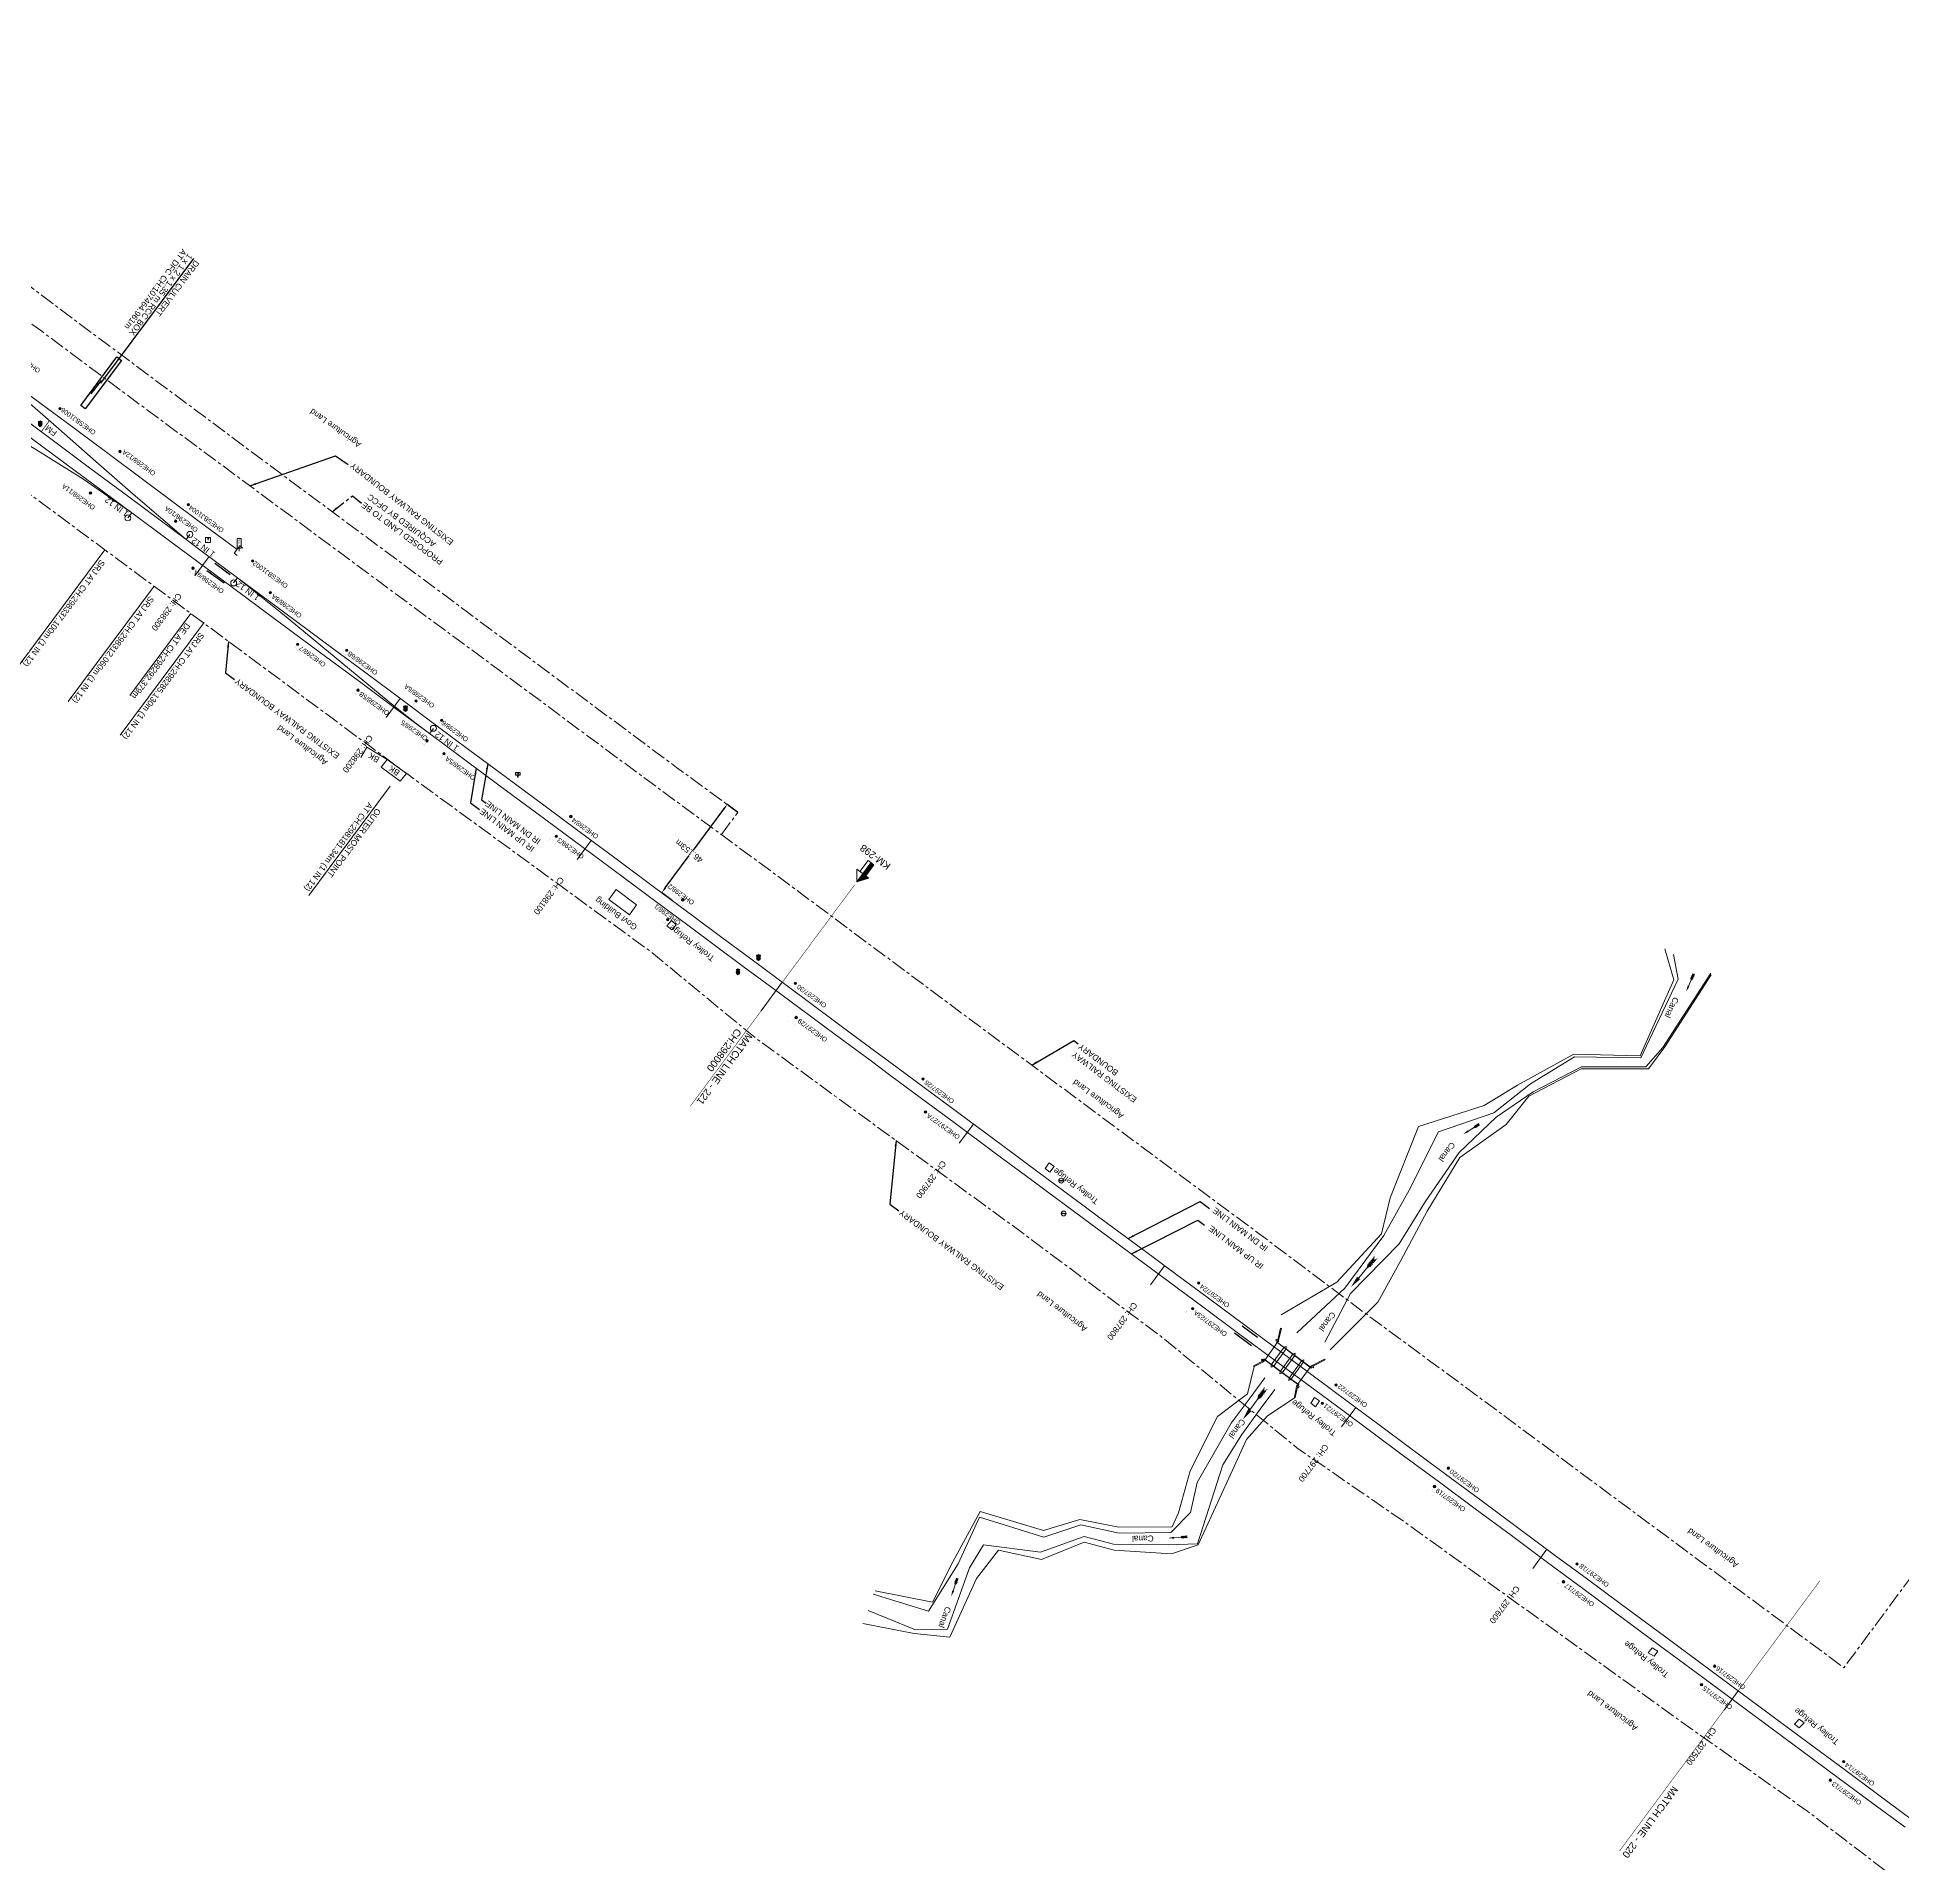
# Model space of a CAD drawing. Header units: metres. Extents: x 628572 to 650094, y 3375792 to 3391117.
# Drawn here: x 646095 to 646878, y 3378241 to 3379008 of the extents above; entities that cross this region are included whole.
import ezdxf
from ezdxf.enums import TextEntityAlignment as Align

# ---------------------------------------------------------------- set-up
doc = ezdxf.new("R2010")
doc.units = ezdxf.units.M
doc.header["$MEASUREMENT"] = 0
doc.linetypes.add('CENTER', pattern=[2, 1.25, -0.25, 0.25, -0.25])
doc.linetypes.add('PHANTOM2', pattern=[1.25, 0.625, -0.125, 0.125, -0.125, 0.125, -0.125])
doc.layers.get('Defpoints').update_dxf_attribs({"lineweight": 0})
for name, color, linetype, lineweight in [('Advertisement Board', 251, 'Continuous', 0), ('Bridge Parapet', 7, 'Continuous', 0), ('CANAL_BOTTOM', 5, 'Continuous', 0), ('CANAL_TOP', 5, 'Continuous', 0), ('Electric Pole', 251, 'Continuous', 0), ('Exg track', 7, 'Continuous', 0), ('Existing Chainage', 7, 'Continuous', 0), ('Existing IR Track', 143, 'Continuous', 0), ('Existing Railway Boundary', 7, 'CENTER', 0), ('flow direction', 7, 'Continuous', 0), ('Govt buliding', 251, 'Continuous', 0), ('Grade Indicator', 8, 'Continuous', 0), ('KM STONE', 7, 'Continuous', 0), ('MATCH LINE', 7, 'Continuous', 0), ('Name Board', 251, 'Continuous', 0), ('OHE MAST', 8, 'Continuous', 0), ('Piers_Abutment', 7, 'Continuous', 0), ('Residential Building Pucca', 251, 'Continuous', 0), ('Retaining Wall', 251, 'Continuous', 0), ('River Text', 5, 'Continuous', 0), ("SARAI BANJARA STN SRJ's", 251, 'Continuous', 0), ('Side Details', 251, 'Continuous', 0), ('Sign Board', 251, 'Continuous', 0), ('SRJ13A', 8, 'Continuous', 0), ('STOP', 8, 'Continuous', 0), ('Text', 251, 'Continuous', 0), ('Trolley Stand', 251, 'Continuous', 0), ('Wing Wall', 7, 'Continuous', 0)]:
    doc.layers.add(name, color=color, linetype=linetype, lineweight=lineweight)
doc.layers.add('Dimension', color=10, linetype='Continuous')
doc.layers.add('DRAIN CULVERT', color=1, linetype='Continuous')
doc.styles.add('CUT-FILL', font='cut-fill.shx', dxfattribs={"height": 2})
doc.styles.add('NB', font='swissbo.ttf', dxfattribs={"height": 1.5})
doc.styles.get("Standard").update_dxf_attribs({"font": 'arial.ttf'})
doc.styles.add('Style-Arial', font='arial.ttf')
doc.styles.add('Text', font='arial.ttf', dxfattribs={"height": 2})
doc.dimstyles.new('ISO-25', dxfattribs={"dimtxt": 2.5, "dimasz": 2.5, "dimexe": 1.25, "dimexo": 0.625, "dimtad": 1, "dimtxsty": 'Standard', "dimcen": 2.5, "dimadec": 0, "dimazin": 0, "dimtfac": 1, "dimtmove": 0, "dimatfit": 3, "dimfxl": 1, "dimarcsym": 0})
doc.dimstyles.get("Standard").update_dxf_attribs({"dimtxt": 2.5, "dimasz": 2.5, "dimexe": 0.18, "dimexo": 0.0625, "dimgap": 0.09, "dimtad": 0, "dimtih": 1, "dimtoh": 1, "dimdec": 3, "dimzin": 0, "dimdsep": 46, "dimtxsty": 'Standard', "dimcen": 0.09, "dimadec": 0, "dimazin": 0, "dimtfac": 1, "dimtdec": 3, "dimtofl": 0, "dimtmove": 0, "dimatfit": 3, "dimfxl": 1, "dimtolj": 1, "dimtzin": 0, "dimarcsym": 0})

# ---------------------------------------------------------------- blocks, each defined once
blk = doc.blocks.new('River A')
at = {"layer": 'River Text'}
for p, q in [((0, 0), (-3.6, 7.5, -1499.5)), ((0.1, 6), (-3.5, 13.6, -1499.5)), ((0.1, 3.3), (-3.5, 10.8, -1499.5)), ((0.2, 9.9), (-3.4, 17.4, -1499.5)), ((0.3, 12.9), (-3.3, 20.5, -1499.5)), ((0.4, 16.4), (-3.2, 24, -1499.5)), ((0.5, 20.3), (-3.1, 27.8, -1499.5)), ((0.5, 22.3), (0, 0)), ((0, 0), (4, 7.4, -1499.5)), ((0.1, 6), (4.1, 13.4, -1499.5)), ((0.1, 3.3), (4.1, 10.7, -1499.5)), ((0.2, 9.9), (4.2, 17.2, -1499.5)), ((0.3, 12.9), (4.3, 20.3, -1499.5)), ((0.4, 16.4), (4.4, 23.8, -1499.5)), ((0.5, 20.3), (4.5, 27.7, -1499.5))]:
    blk.add_line(p, q, dxfattribs=at)
at = {"layer": 'River Text', "flags": 128}
blk.add_lwpolyline([(-0.7, -27.7), (0.5, 22.3)], dxfattribs=at)
at = {"layer": 'River Text', "extrusion": (0, 0, -1)}
blk.add_solid([(-3.5, -27.8), (1.3, -52.7), (4.8, -27.6)], dxfattribs=at)
blk = doc.blocks.new('EP')
blk.add_hatch(color=8).paths.add_polyline_path([(0.31, -0.24), (0.31, 0), (-0.31, -0.19), (-0.31, 0.07), (-0.93, -0.01), (-0.21, 0.16), (-0.21, -0.05), (0.43, 0.15), (0.41, -0.1), (0.94, -0.01)])
at = {"color": 8}
for p, q in [((-0.93, -0.01), (-0.21, 0.16)), ((-0.31, 0.07), (-0.93, -0.01)), ((-0.31, -0.19), (-0.31, 0.07)), ((0.31, 0), (-0.31, -0.19)), ((-0.21, 0.16), (-0.21, -0.05)), ((-0.21, -0.05), (0.43, 0.15)), ((0.31, -0.24), (0.31, 0)), ((0.43, 0.15), (0.41, -0.1)), ((0.94, -0.01), (0.31, -0.24)), ((0.41, -0.1), (0.94, -0.01))]:
    blk.add_line(p, q, dxfattribs=at)
blk.add_circle((0, 0), 1, dxfattribs=at)
blk = doc.blocks.new('GI1900')
at = {"layer": 'Advertisement Board'}
blk.add_hatch(color=256, dxfattribs=at).paths.add_polyline_path([(-0.14, -0.01), (-0.14, 0.62), (-0.28, 0.62), (0.01, 1.14), (0.32, 0.62), (0.17, 0.62), (0.17, -0.01)])
at = {"layer": 'Advertisement Board', "elevation": 165.72, "flags": 128}
for points in [[(0.32, 0.62), (0.01, 1.14), (-0.28, 0.62)], [(-0.14, 0.62), (-0.28, 0.62)]]:
    blk.add_lwpolyline(points, dxfattribs=at)
at = {"layer": 'Sign Board'}
for p, q in [((1.06, 1.22, 165.72), (-1.06, 1.22, 165.72)), ((-1.06, 1.22, 165.72), (-1.06, -0.91, 165.72)), ((1.06, -0.91, 165.72), (1.06, 1.22, 165.72)), ((-1.06, -0.91, 165.72), (1.06, -0.91, 165.72))]:
    blk.add_line(p, q, dxfattribs=at)
at = {"layer": 'Sign Board', "insert": (-0.88, -0.99, 165.72), "char_height": 0.5, "attachment_point": 7, "line_spacing_factor": 0.6, "style": 'CUT-FILL'}
blk.add_mtext('1900', dxfattribs=at)
blk = doc.blocks.new('NB')
for p, q in [((-0.98, 0.82), (-0.98, 1.98)), ((-0.98, 1.98), (0.98, 1.98)), ((-0.98, 0.82), (0.98, 0.82)), ((-0.13, 0.82), (-0.13, 0)), ((-0.13, 0), (0.13, 0)), ((0.13, 0.82), (0.13, 0)), ((0.98, 1.98), (0.98, 0.82))]:
    blk.add_line(p, q)
at = {"style": 'NB', "width": 1.025371}
blk.add_text('NB', height=0.988, rotation=180, dxfattribs=at).set_placement((-0.02, 1.38), align=Align.MIDDLE_CENTER)
blk = doc.blocks.new('SIG')
for color, points in [(1, [(-0.22, 0.42, 0.180295), (-0.01, 0.33, -0.00255), (0.01, 0.33, -0.00255), (0.02, 0.33, 0.180295), (0.23, 0.42, -0.002654), (0.25, 0.44, 0.184495), (0.33, 0.65, 1.000001), (-0.32, 0.65, 0.184495), (-0.24, 0.44, -0.002654)]), (2, [(0.23, -0.23, -0.002654), (0.25, -0.21, 0.184495), (0.33, 0.01, 1.000001), (-0.32, 0.01, 0.184495), (-0.24, -0.21, -0.002654), (-0.22, -0.23, 0.180295), (-0.01, -0.32, -0.00255), (0.01, -0.32, -0.00255), (0.02, -0.32, 0.180295)]), (3, [(0.23, -0.88, -0.002654), (0.25, -0.86, 0.184495), (0.33, -0.64, 1.000001), (-0.32, -0.64, 0.184495), (-0.24, -0.86, -0.002654), (-0.22, -0.88, 0.395599)])]:
    blk.add_hatch(color=color).paths.add_polyline_path(points)
for p, q in [((-0.31, 0.98), (-0.32, -0.9)), ((0.33, -0.9), (0.32, 0.98))]:
    blk.add_line(p, q)
at = {"flags": 128}
for points in [[(-0.31, 0.98), (-0.81, 0.98, 0.198758), (-0.42, 0.41, 0.003814), (-0.31, 0.39)], [(-0.31, 0.33), (-0.81, 0.33, 0.198758), (-0.42, -0.23, 0.003727), (-0.32, -0.26)], [(0.32, 0.98), (0.82, 0.98, -0.198758), (0.44, 0.41, -0.003814), (0.32, 0.39)], [(0.32, 0.33), (0.82, 0.33, -0.198758), (0.44, -0.23, -0.003727), (0.33, -0.26)], [(-0.32, -0.32), (-0.81, -0.32, 0.198758), (-0.42, -0.88, 0.003639), (-0.32, -0.9)], [(0.33, -0.32), (0.82, -0.32, -0.198758), (0.44, -0.88, -0.003639), (0.33, -0.9)]]:
    blk.add_lwpolyline(points, format="xyb", dxfattribs=at)
for centre, radius, start, end in [((0.01, 0.91), 0.324, 12.40488, 167.59512), ((0.01, 0.81), 0.357, 27.75781, 152.24219), ((0.01, -0.9), 0.324, 181.45715, 358.54285)]:
    blk.add_arc(centre, radius, start, end)
blk = doc.blocks.new('STOP')
at = {"layer": 'SRJ13A', "flags": 128}
blk.add_lwpolyline([(0.84, 5.38), (-0.84, 5.38), (-0.84, 1.32), (0.84, 1.32), (0.84, 5.38)], close=True, dxfattribs=at)
blk.add_lwpolyline([(0, 1.32), (0, 0)], dxfattribs=at)
at = {"layer": 'SRJ13A', "char_height": 0.739, "attachment_point": 7, "rotation": 180, "line_spacing_factor": 0.6, "style": 'CUT-FILL'}
for s, insert in [('O', (0.3, 4.07)), ('S', (0.3, 2.02)), ('P', (0.3, 5.05)), ('T', (0.3, 3.07))]:
    blk.add_mtext(s, dxfattribs=dict(at, insert=insert))
blk = doc.blocks.new('OHE MAST')
h = blk.add_hatch(color=256)
edge = h.paths.add_edge_path()
edge.add_arc((0, 0), 0.514, 0, 360)
at = {"const_width": 0.01, "flags": 128}
for points in [[(1.5, 3.5), (1.5, 2), (-1.5, 2), (-1.5, 3.5)], [(0, 2), (0, 0)]]:
    blk.add_lwpolyline(points, dxfattribs=at)
blk.add_circle((0, 0), 0.514)
blk = doc.blocks.new('KM POST PLAN')
h = blk.add_hatch(color=256)
h.paths.add_polyline_path([(-6.3, -8.5), (0, 0), (0, -8.5), (-3, -8.5)], flags=16)
h.paths.add_polyline_path([(-3, -20), (-3, -8.5), (0, -8.5), (0, -20)], flags=16)
at = {"flags": 128}
for points in [[(0, 0), (-6.3, -8.5), (6.3, -8.5)], [(0, 0), (0, -20)], [(0, 0), (6.3, -8.5)], [(3, -8.5), (3, -20), (-3, -20), (-3, -8.5)]]:
    blk.add_lwpolyline(points, dxfattribs=at)
blk = doc.blocks.new('*D73')
at = {"layer": 'Defpoints', "color": 0, "transparency": 16777216}
for p in [(646388.97, 3378682.5), (646357, 3378648.76), (646361.46, 3378645.45)]:
    blk.add_point(p, dxfattribs=at)
at = {"layer": 'Dimension', "color": 0, "lineweight": -2, "transparency": 16777216}
for p, q in [((646383.02, 3378683.81), (646370.26, 3378666.63)), ((646388.87, 3378682.58), (646384.41, 3378685.89)), ((646358.49, 3378650.77), (646368.59, 3378664.37)), ((646361.36, 3378645.52), (646356.9, 3378648.83))]:
    blk.add_line(p, q, dxfattribs=at)
at = {"layer": 'Dimension', "color": 0, "transparency": 16777216}
for points in [[(646382.69, 3378684.06), (646383.36, 3378683.56), (646384.51, 3378685.82)], [(646358.15, 3378651.01), (646358.82, 3378650.52), (646357, 3378648.76)]]:
    blk.add_solid(points, dxfattribs=at)
at = {"layer": 'Dimension', "color": 0, "lineweight": 0, "transparency": 16777216, "insert": (646368.52, 3378666.21), "char_height": 2.5, "attachment_point": 5, "rotation": 142, "style": 'Style-Arial'}
blk.add_mtext('\\A1;46.153m', dxfattribs=at)
blk = doc.blocks.new('TerminatorOpen_0.5')
at = {"color": 0, "linetype": 'ByBlock', "lineweight": -2}
for q in [(-1, 0.25), (-1, 0), (-1, -0.25)]:
    blk.add_line((0, 0), q, dxfattribs=at)

msp = doc.modelspace()

# ---------------------------------------------------------------- linework, layer by layer
at = {"layer": 'Bridge Parapet', "linetype": 'Continuous', "flags": 128}
for points in [[(646629.904, 3378448.975), (646615.249, 3378459.937), (646615.315, 3378459.979), (646629.97, 3378449.017), (646629.904, 3378448.975)], [(646624.656, 3378441.81), (646609.98, 3378452.752), (646610.034, 3378452.807), (646624.71, 3378441.865), (646624.656, 3378441.81)]]:
    msp.add_lwpolyline(points, close=True, dxfattribs=at)
at = {"layer": 'CANAL_BOTTOM', "linetype": 'Continuous', "flags": 128}
for points in [[(646623.919, 3378463.747), (646644.076, 3378482.504), (646660.4304, 3378504.6294), (646670.994, 3378523.685), (646683.4299, 3378548.2037), (646706.681, 3378556.218), (646722.069, 3378568.487), (646740.5546, 3378579.8304), (646768.3826, 3378579.2948), (646772.076, 3378587.05), (646784.131, 3378612.435), (646782.0692, 3378622.7378)], [(646635.573, 3378459.878), (646646.363, 3378480.383), (646666.803, 3378501.193), (646677.811, 3378518.84), (646692.113, 3378539.525), (646707.536, 3378554.408), (646723.098, 3378565.116), (646743.399, 3378575.535), (646770.527, 3378575.629), (646777.613, 3378583.639), (646797.855, 3378614.898)], [(646443.704, 3378347.077), (646463.615, 3378338.902), (646477.074, 3378339.189), (646486.325, 3378364.963), (646492.198, 3378374.703), (646516.13, 3378371.63), (646534.427, 3378378.133), (646546.841, 3378374.976), (646569.845, 3378374.633), (646582.077, 3378375.154), (646592.794, 3378408.264), (646600.698, 3378421.122), (646608.398, 3378431.685), (646614.5864, 3378439.9748)], [(646610.4374, 3378444.8058), (646604.249, 3378436.516), (646596.28, 3378425.841), (646582.005, 3378400.861), (646579.119, 3378388.255), (646570.867, 3378379.925), (646549.149, 3378379.614), (646533.117, 3378383.138), (646517.569, 3378377.858), (646490.583, 3378386.293), (646481.587, 3378366.658), (646469.095, 3378346.874), (646445.818, 3378353.903)]]:
    msp.add_lwpolyline(points, dxfattribs=at)
at = {"layer": 'CANAL_TOP', "linetype": 'Continuous', "flags": 128}
for points in [[(646778.467, 3378625.224), (646782.2791, 3378612.1831), (646771.179, 3378587.265), (646768.116, 3378580.186), (646740.234, 3378580.942), (646716.592, 3378567.825), (646702.618, 3378559.356), (646674.908, 3378550.452), (646663.08, 3378520.494), (646659.371, 3378505.332), (646640.721, 3378485.098), (646617.202, 3378471.287)], [(646637.86, 3378456.574), (646657.857, 3378476.646), (646667.598, 3378494.157), (646678.639, 3378514.942), (646692.294, 3378537.473), (646711.868, 3378551.378), (646721.401, 3378563.28), (646743.253, 3378574.777), (646771.678, 3378574.724), (646778.428, 3378584.02), (646797.934, 3378614.229)], [(646446.721, 3378355.357), (646470.769, 3378350.548), (646479.342, 3378367.616), (646490.7396, 3378388.6844), (646517.398, 3378380.714), (646532.691, 3378385.295), (646549.112, 3378382.067), (646571.458, 3378382.27), (646574.165, 3378388.183), (646579.082, 3378405.734), (646590.507, 3378428.609), (646603.137, 3378438.09), (646605.941, 3378449.641)], [(646441.481, 3378341.602), (646463.103, 3378337.405), (646478.049, 3378335.921), (646489.318, 3378360.608), (646498.515, 3378372.464), (646516.509, 3378368.525), (646534.474, 3378375.856), (646547.158, 3378372.487), (646571.173, 3378370.95), (646582.4, 3378374.655), (646595.269, 3378402.658), (646602.773, 3378419.006), (646611.526, 3378428.932), (646623.204, 3378436.668)]]:
    msp.add_lwpolyline(points, dxfattribs=at)
at = {"layer": 'DRAIN CULVERT'}
msp.add_lwpolyline([(646121.3619, 3378862.8763), (646160.3412, 3378915.2425)], dxfattribs=at)
msp.add_lwpolyline([(646114.7844, 3378852.03), (646112.8592, 3378853.4631), (646128.0579, 3378873.8816), (646129.9831, 3378872.4486)], close=True, dxfattribs=at)
at = {"layer": 'Exg track', "const_width": 0.3, "flags": 128}
msp.add_lwpolyline([(646099.7519, 3378847.1304), (646096.3069, 3378842.5066)], dxfattribs=at)
at = {"layer": 'Existing Chainage', "color": 7, "linetype": 'Continuous', "lineweight": 13, "flags": 128}
for points in [[(646160.8601, 3378781.9587), (646166.8311, 3378789.9804)], [(646241.1551, 3378722.3402), (646247.1194, 3378730.3668)], [(646321.4351, 3378662.7051), (646327.3945, 3378670.7354)], [(646398.7322, 3378599.0631), (646407.6724, 3378611.1078)], [(646482.0233, 3378543.4916), (646487.9818, 3378551.5226)], [(646562.3478, 3378483.9375), (646568.3114, 3378491.9646)], [(646642.6736, 3378424.351), (646648.626, 3378432.3864)], [(646723.0024, 3378364.8045), (646728.9608, 3378372.8355)], [(646803.3603, 3378305.2792), (646809.3161, 3378313.3122)]]:
    msp.add_lwpolyline(points, dxfattribs=at)
at = {"layer": 'Existing IR Track', "flags": 128}
for points in [[(646054.2849, 3378885.4333), (646070.3437, 3378872.7182), (646087.0276, 3378858.2458), (646103.6552, 3378843.7206), (646119.259, 3378830.0107), (646134.8568, 3378816.2347), (646157.1362, 3378797.1576)], [(646882.0194, 3378259.4511), (646867.8763, 3378269.92), (646853.909, 3378280.2586), (646838.6206, 3378291.5895), (646823.498, 3378302.7975), (646810.4199, 3378312.4938), (646797.4185, 3378322.1332), (646778.8602, 3378335.8833), (646759.6803, 3378350.0938), (646746.019, 3378360.2043), (646732.6026, 3378370.1336), (646716.5685, 3378382.0297), (646701.2096, 3378393.4249), (646686.3301, 3378404.4517), (646671.2424, 3378415.633), (646658.4648, 3378425.0982), (646645.5785, 3378434.6439), (646631.3152, 3378445.2371), (646617.1735, 3378455.74), (646601.9675, 3378466.9988), (646586.6943, 3378478.3073), (646572.9315, 3378488.5322), (646559.1776, 3378498.7504), (646544.363, 3378509.726), (646530.1122, 3378520.2839), (646515.041, 3378531.456), (646500.1434, 3378542.4994), (646482.4578, 3378555.621), (646471.6564, 3378563.6349), (646455.8754, 3378575.3305), (646446.9708, 3378581.9298), (646432.4539, 3378592.7094), (646418.0021, 3378603.4406), (646405.8789, 3378612.439), (646393.8348, 3378621.3787), (646382.2545, 3378629.9918), (646370.6541, 3378638.6198), (646353.9904, 3378650.9922), (646337.318, 3378663.3711), (646322.3119, 3378674.5072), (646307.4043, 3378685.5702), (646291.7812, 3378697.1511), (646276.4035, 3378708.5502), (646262.085, 3378719.2183), (646247.9679, 3378729.7363), (646232.0964, 3378741.5298), (646219.42, 3378750.9491), (646198.6833, 3378766.3031), (646178.7628, 3378781.0989), (646165.2306, 3378791.1717), (646157.1362, 3378797.1576), (646133.6639, 3378814.6895), (646116.6331, 3378827.3603), (646100.2684, 3378839.5591), (646082.2843, 3378852.9397)], [(646178.5485, 3378792.918), (646162.13, 3378805.193), (646139.9955, 3378821.6608), (646122.7009, 3378834.5405), (646106.2804, 3378846.7563), (646088.2268, 3378860.0753)], [(646134.3174, 3378808.4335), (646113.7818, 3378822.6507), (646095.8408, 3378833.8797), (646076.7052, 3378845.5263)], [(646879.4231, 3378256.0027), (646865.3036, 3378266.4525), (646851.3024, 3378276.815), (646836.049, 3378288.1266), (646820.8725, 3378299.3811), (646807.8483, 3378309.0289), (646794.8289, 3378318.6731), (646776.2785, 3378332.4065), (646757.7162, 3378346.1488), (646743.4431, 3378356.7335), (646729.1849, 3378367.3071), (646713.9976, 3378378.5692), (646698.7971, 3378389.8411), (646683.759, 3378400.989), (646668.7348, 3378412.1267), (646655.9045, 3378421.65), (646643.1116, 3378431.1455), (646628.7526, 3378441.7858), (646614.3964, 3378452.4239), (646599.4105, 3378463.5565), (646584.3945, 3378474.7116), (646570.3733, 3378485.0878), (646556.3437, 3378495.4702), (646541.7867, 3378506.2554), (646518.5762, 3378523.4535), (646512.4617, 3378527.9818), (646497.7063, 3378538.9096), (646479.8741, 3378552.1428), (646468.8716, 3378560.3078), (646453.2892, 3378571.8464), (646444.5153, 3378578.3373), (646429.8526, 3378589.2076), (646415.1728, 3378600.0905), (646403.2581, 3378608.9093), (646391.2505, 3378617.7969), (646379.6132, 3378626.4385), (646367.923, 3378635.1194), (646351.3417, 3378647.4269), (646334.7572, 3378659.7368), (646319.6567, 3378670.9323), (646304.5754, 3378682.1134), (646289.1327, 3378693.587), (646273.7316, 3378705.0296), (646259.4277, 3378715.642), (646245.168, 3378726.2216), (646229.3966, 3378737.8955), (646213.659, 3378749.5443), (646194.1182, 3378764.0088), (646176.1112, 3378777.3836), (646154.5868, 3378793.3891), (646134.3174, 3378808.4335), (646114.3287, 3378823.2801), (646097.5792, 3378835.7356), (646079.4971, 3378849.1892)], [(646180.9481, 3378793.5193), (646179.6972, 3378794.4545), (646177.3999, 3378791.3816), (646178.6507, 3378790.4464)], [(646180.9481, 3378793.5193), (646179.6972, 3378794.4545), (646177.3999, 3378791.3816), (646178.6507, 3378790.4464)]]:
    msp.add_lwpolyline(points, dxfattribs=at)
msp.add_lwpolyline([(646178.7628, 3378781.0989), (646197.7234, 3378765.992), (646241.8926, 3378729.4268, 0.01263636), (646259.4281, 3378715.6417)], format="xyb", dxfattribs=at)
at = {"layer": 'Existing Railway Boundary', "color": 10, "ltscale": 5, "flags": 128}
msp.add_lwpolyline([(646382.0964, 3378673.152), (646388.9705, 3378682.5044), (646363.2714, 3378701.3938), (646349.725, 3378711.4467), (646334.8174, 3378722.5097), (646319.1741, 3378734.1055), (646303.8417, 3378745.471), (646289.5682, 3378756.1056), (646275.4273, 3378766.6413), (646259.5321, 3378778.4524), (646246.8244, 3378787.8951), (646226.0838, 3378803.2519), (646206.2101, 3378818.0129), (646192.6395, 3378828.1143), (646184.5756, 3378834.0777), (646161.1565, 3378851.5698), (646144.091, 3378864.2664), (646127.7606, 3378876.4397), (646109.8615, 3378889.7571), (646093.3095, 3378902.2382), (646076.755, 3378914.8401), (646063.9377, 3378924.8039), (646043.3351, 3378941.0957), (646022.5406, 3378957.5395), (646006.6961, 3378970.1254), (645990.3051, 3378983.1455), (645970.7144, 3378998.323), (645957.9187, 3379008.2358), (645955.0842, 3379004.5061)], dxfattribs=at)
at = {"layer": 'Existing Railway Boundary', "ltscale": 5, "flags": 128}
for points in [[(647976.543, 3377412.416), (647794.937, 3377549.687), (647666.769, 3377648.092), (647606.644, 3377691.844), (647437.901, 3377816.941), (647378.814, 3377859.734), (647377.707, 3377860.589), (647327.453, 3377897.612), (647322.757, 3377901.879), (647286.816, 3377929.324), (647278.805, 3377934.138), (647203.302, 3377988.485), (647172.63, 3378010.839), (647116.071, 3378054.446), (647061.492, 3378093.308), (647042.48, 3378108.182), (647008.322, 3378137.109), (646952.965, 3378175.311), (646838.51, 3378262.658), (646783.715, 3378301.571), (646669.109, 3378384.322), (646623.834, 3378415.482), (646567.005, 3378462.112), (646508.624, 3378505.748), (646429.651, 3378563.418), (646396.278, 3378587.827), (646351.975, 3378624.279), (646250.443, 3378698.374), (646079.983, 3378824.799), (646056.47, 3378841.774), (646023.57, 3378867.213), (646021.684, 3378868.432), (645994.578, 3378887.898), (645990.594, 3378890.304), (645955.823, 3378914.816), (645918.998, 3378942.687), (645844.461, 3378997.23)], [(645947.8669, 3378995.0094), (645967.551, 3378980.05), (645999.99, 3378956.182), (646031.536, 3378932.757), (646063.98, 3378908.364), (646096.474, 3378884.694), (646128.906, 3378860.476), (646162.172, 3378835.862), (646243.623, 3378775.53), (646283.005, 3378746.473), (646323.569, 3378716.337), (646363.594, 3378686.757), (646404.404, 3378656.749), (646444.656, 3378626.744), (646484.254, 3378597.245), (646565.358, 3378537.027), (646605.623, 3378507.215), (646653.599, 3378471.236), (646685.582, 3378447.704), (646725.618, 3378418.033), (646765.866, 3378388.123), (646805.637, 3378358.663), (646853.7433, 3378323.0592), (646937.0348, 3378435.599), (647005.3603, 3378385.0359), (646922.0826, 3378272.5147), (647038.806, 3378186.127), (647118.143, 3378127.321), (647158.192, 3378097.577), (647196.684, 3378068.972), (647238.918, 3378037.642), (647279.177, 3378008.08), (647319.292, 3377978.417), (647359.503, 3377948.868), (647397.458, 3377922.826), (647407.222, 3377913.87), (647444.241, 3377886.363), (647483.788, 3377856.736), (647522.927, 3377827.935), (647564.696, 3377797.027), (647606.191, 3377766.256), (647645.483, 3377737.258), (647685.591, 3377707.61), (647724.818, 3377678.56), (647765.242, 3377648.809), (647805.32, 3377618.739), (647845.051, 3377589.185), (647884.906, 3377559.824), (647925.092, 3377530.161), (648005.743, 3377470.644), (648035.772, 3377448.385), (648076.043, 3377418.603), (648116.319, 3377388.917), (648156.249, 3377359.365), (648195.947, 3377330.167), (648277.393, 3377269.753), (648356.445, 3377210.206), (648473.986, 3377122.343), (648515.171, 3377091.572), (648556.116, 3377060.801), (648639.34, 3376998.485), (648732.726, 3376930.386), (648775.136, 3376898.56), (648820.438, 3376865.866), (648859.867, 3376835.944), (648897.871, 3376806.495), (648938.947, 3376773.89), (648981.716, 3376745.089), (649023.829, 3376714.227), (649104.802, 3376653.597), (649144.826, 3376624.189), (649185.003, 3376594.54), (649213.27, 3376573.276), (649223.961, 3376565.702), (649264.394, 3376535.687), (649303.756, 3376506.724), (649344.373, 3376476.323), (649384.234, 3376447.051), (649424.989, 3376416.632), (649465.089, 3376386.981), (649506.033, 3376356.747), (649546.504, 3376327.037), (649587.439, 3376296.789), (649623.812, 3376269.636), (649664.771, 3376239.624), (649704.707, 3376209.749), (649745.525, 3376179.226), (649785.672, 3376149.738), (649826.28, 3376119.684), (649866.973, 3376089.107), (649894.303, 3376122.789), (649943.484, 3376089.133), (650010.731, 3376038.339), (650094.058, 3375976.711)]]:
    msp.add_lwpolyline(points, dxfattribs=at)
at = {"layer": 'Govt buliding', "linetype": 'Continuous', "flags": 128}
msp.add_lwpolyline([(646337.849, 3378650.072), (646346.421, 3378643.717), (646343.397, 3378639.499), (646334.8241, 3378645.8546), (646337.849, 3378650.072)], close=True, dxfattribs=at)
at = {"layer": 'MATCH LINE', "linetype": 'PHANTOM2', "ltscale": 15, "const_width": 0.2}
for points in [[(646438.0767, 3378652.0702), (646369.0469, 3378559.0693)], [(646843.6112, 3378359.5685), (646759.4367, 3378246.0361)]]:
    msp.add_lwpolyline(points, dxfattribs=at)
at = {"layer": 'Piers_Abutment', "linetype": 'Continuous', "flags": 128}
for points in [[(646610.432, 3378452.29), (646615.777, 3378459.803)], [(646624.201, 3378442.077), (646629.664, 3378449.494)]]:
    msp.add_lwpolyline(points, dxfattribs=at)
for points in [[(646618.496, 3378457.694), (646619.432, 3378457.997), (646619.369, 3378457.045), (646614.05, 3378449.677), (646613.134, 3378449.359), (646613.112, 3378450.342), (646618.496, 3378457.694)], [(646622.189, 3378454.88), (646623.142, 3378455.261), (646623.022, 3378454.283), (646617.677, 3378446.939), (646616.743, 3378446.522), (646616.848, 3378447.557), (646622.189, 3378454.88)], [(646625.937, 3378452.09), (646626.786, 3378452.499), (646626.708, 3378451.626), (646621.334, 3378444.233), (646620.46, 3378443.777), (646620.575, 3378444.802), (646625.937, 3378452.09)]]:
    msp.add_lwpolyline(points, close=True, dxfattribs=at)
at = {"layer": 'Residential Building Pucca', "linetype": 'Continuous', "flags": 128}
msp.add_lwpolyline([(646230.5116, 3378705.5423), (646233.05, 3378709.85), (646241.703, 3378704.751), (646239.1029, 3378701.5008)], dxfattribs=at)
msp.add_lwpolyline([(646247.148, 3378695.605), (646249.748, 3378698.855), (646241.703, 3378704.751), (646239.1029, 3378701.5008), (646247.148, 3378695.605)], close=True, dxfattribs=at)
at = {"layer": 'Retaining Wall', "linetype": 'Continuous', "flags": 128}
for points in [[(646615.045, 3378460.654), (646615.31, 3378461.047), (646616.231, 3378460.407), (646615.966, 3378460.014), (646615.045, 3378460.654)], [(646608.976, 3378452.365), (646609.261, 3378452.701), (646610.181, 3378452.075), (646609.93, 3378451.634), (646608.976, 3378452.365)], [(646629.801, 3378449.699), (646630.099, 3378450.092), (646630.967, 3378449.484), (646630.6688, 3378449.0908), (646629.801, 3378449.699)], [(646623.698, 3378441.401), (646623.971, 3378441.772), (646624.862, 3378441.187), (646624.538, 3378440.739), (646623.698, 3378441.401)]]:
    msp.add_lwpolyline(points, close=True, dxfattribs=at)
at = {"layer": "SARAI BANJARA STN SRJ's", "color": 7}
for p, q in [((646134.3174, 3378808.4335), (646132.6965, 3378806.2579)), ((646157.1362, 3378797.1576), (646158.7571, 3378799.3332)), ((646178.7628, 3378781.0989), (646177.1418, 3378778.9234)), ((646259.4277, 3378715.642), (646261.0486, 3378717.8176))]:
    msp.add_line(p, q, dxfattribs=at)
at = {"layer": "SARAI BANJARA STN SRJ's", "lineweight": 13, "flags": 128}
for points in [[(646087.0332, 3378744.4176), (646123.0757, 3378792.8385)], [(646107.6645, 3378729.116), (646143.707, 3378777.5368)], [(646129.511, 3378714.9109), (646164.8062, 3378762.2715)], [(646133.5848, 3378731.6775), (646159.181, 3378766.0644)], [(646208.7301, 3378647.6212), (646242.8964, 3378693.4621)]]:
    msp.add_lwpolyline(points, dxfattribs=at)
at = {"layer": "SARAI BANJARA STN SRJ's", "color": 7}
for centre in [(646132.6965, 3378806.2579), (646158.7571, 3378799.3332), (646177.1418, 3378778.9234), (646261.0486, 3378717.8176)]:
    msp.add_circle(centre, 1.2487, dxfattribs=at)
at = {"layer": 'Trolley Stand', "linetype": 'Continuous', "flags": 128}
for points in [[(646361.242, 3378633.167), (646359.154, 3378634.894), (646361.044, 3378637.038), (646363.132, 3378635.311), (646361.242, 3378633.167)], [(646518.054, 3378532.846), (646519.779, 3378535.2), (646521.848, 3378533.664), (646520.1229, 3378531.3099), (646518.054, 3378532.846)], [(646631.762, 3378432.716), (646629.672, 3378434.194), (646631.314, 3378436.618), (646633.4053, 3378435.139), (646631.762, 3378432.716)], [(646773.956, 3378327.901), (646771.531, 3378329.297), (646773.127, 3378331.396), (646775.535, 3378330.017), (646773.956, 3378327.901)], [(646834.986, 3378297.821), (646836.961, 3378299.909), (646834.915, 3378301.425), (646832.9388, 3378299.3358), (646834.986, 3378297.821)]]:
    msp.add_lwpolyline(points, close=True, dxfattribs=at)
at = {"layer": 'Wing Wall', "linetype": 'Continuous', "flags": 128}
for points in [[(646616.198, 3378460.63), (646617.38, 3378465.601), (646617.045, 3378465.745), (646615.803, 3378460.834), (646616.198, 3378460.63)], [(646605.941, 3378449.641), (646605.663, 3378449.848), (646609.393, 3378451.884), (646609.788, 3378451.643), (646605.941, 3378449.641)], [(646630.55, 3378449.77), (646630.246, 3378450.065), (646635.47, 3378452.669), (646635.7741, 3378452.3739), (646630.55, 3378449.77)], [(646622.918, 3378436.711), (646623.204, 3378436.668), (646624.064, 3378440.995), (646623.67, 3378441.236), (646622.918, 3378436.711)]]:
    msp.add_lwpolyline(points, close=True, dxfattribs=at)

# ---------------------------------------------------------------- block references
at = {"layer": 'Electric Pole', "linetype": 'Continuous'}
for p in [(646524.841, 3378527.749), (646525.881, 3378513.938), (646525.906, 3378513.929)]:
    msp.add_blockref('EP', p, dxfattribs=at)
at = {"layer": 'Grade Indicator', "linetype": 'Continuous'}
msp.add_blockref('GI1900', (646166.405, 3378796.801), dxfattribs=at)
at = {"layer": 'KM STONE'}
ref = msp.add_blockref('KM POST PLAN', (646438.9771, 3378653.2833), dxfattribs=dict(at, xscale=0.4999999999999998, yscale=0.4999999999999998, zscale=0.4999999999999998, rotation=143.5234969409069))
ref.add_attrib('KM-POST', 'KM-298', dxfattribs={"layer": '0', "height": 3, "rotation": 143.523497, "style": 'Style-Arial'}).set_placement((646446.7055, 3378663.7366), align=Align.MIDDLE_CENTER)
at = {"layer": 'Name Board', "linetype": 'Continuous'}
msp.add_blockref('NB', (646296.568, 3378697.313), dxfattribs=at)
at = {"layer": 'OHE MAST', "color": 2, "rotation": 143.3908318566117}
for p in [(646104.144, 3378852.156), (646129.409, 3378834.19), (646116.98, 3378816.705), (646152.74, 3378804.874), (646158.128, 3378811.867), (646160.0466, 3378785.141), (646185.083, 3378788.142), (646192.538, 3378774.82), (646204.057, 3378753.098), (646224.665, 3378750.638), (646229.415, 3378733.877), (646253.776, 3378729.288), (646264.515, 3378721.147), (646258.346, 3378712.594), (646265.551, 3378707.171), (646318.79, 3378680.764), (646312.73, 3378672.431), (646365.88, 3378645.759), (646359.486, 3378637.392), (646413.115, 3378610.65), (646413.504, 3378596.285), (646466.784, 3378570.431), (646467.849, 3378556.611), (646582.627, 3378484.724), (646580.073, 3378473.902), (646640.344, 3378441.842), (646634.566, 3378434.147), (646687.472, 3378406.907), (646681.694, 3378399.212), (646741.585, 3378366.597), (646735.877, 3378359.146), (646799.371, 3378323.679), (646793.865, 3378315.935), (646853.61, 3378283.534), (646848.053, 3378275.769)]:
    msp.add_blockref('OHE MAST', p, dxfattribs=at)
at = {"layer": 'River Text'}
for p, xscale, yscale, zscale, rotation in [((646789.5127, 3378612.0564), 0.1, 0.1, 0.1, 338.5237235511836), ((646698.2071, 3378550.003), 0.1, 0.1, 0.1, 302.928755693186), ((646653.4025, 3378491.1166), 0.2000000000000001, 0.2000000000000001, 0.2000000000000001, 321.3441102436444), ((646607.4153, 3378435.8778), 0.2, 0.2, 0.2, 325.0481675284111), ((646575.0615, 3378377.8708), 0.1, 0.1, 0.1, 275.1582541267663), ((646480.2911, 3378357.9628), 0.1, 0.1, 0.1, 342.9961720684321)]:
    msp.add_blockref('River A', p, dxfattribs=dict(at, xscale=xscale, yscale=yscale, zscale=zscale, rotation=rotation))
at = {"layer": 'Sign Board', "linetype": 'Continuous'}
for p in [(646095.819, 3378845.811), (646249.314, 3378726.11), (646397.624, 3378621.48), (646389.035, 3378615.501)]:
    msp.add_blockref('SIG', p, dxfattribs=at)
at = {"layer": 'STOP', "linetype": 'Continuous'}
msp.add_blockref('STOP', (646179.402, 3378792.265), dxfattribs=at)

# ---------------------------------------------------------------- texts
at = {"layer": 'DRAIN CULVERT'}
for s, p in [('AT DFC CH:107464.961m', (646155.5803, 3378919.5036)), ('1 x 1.2 x 1.35 m RCC BOX', (646158.0899, 3378917.5579)), ('DRAIN CULVERT', (646160.8729, 3378914.7841))]:
    msp.add_text(s, height=2.5, rotation=233.2973996, dxfattribs=at).set_placement(p)
at = {"layer": 'Existing Chainage', "color": 7, "lineweight": 0, "attachment_point": 4, "line_spacing_factor": 0.6, "style": 'Style-Arial'}
for s, insert, char_height, rotation in [('CH: 298300', (646154.5548, 3378774.1858), 2.5, 233.3375193), ('CH: 298200', (646234.8564, 3378714.562), 2.5, 233.3854215), ('CH: 298100', (646315.1411, 3378654.9231), 2.5, 233.4206069), ('CH:298000', (646389.5231, 3378591.1122), 3, 233.4153699), ('CH: 297900', (646475.7302, 3378535.7089), 2.5, 233.4269482), ('CH: 297800', (646556.0497, 3378476.1588), 2.5, 233.3901092), ('CH: 297700', (646636.3864, 3378416.5635), 2.5, 233.4701638), ('CH: 297600', (646716.7094, 3378357.0218), 2.5, 233.4273259), ('CH: 297500', (646799.3368, 3378297.4943), 2.5, 233.4462194)]:
    msp.add_mtext(s, dxfattribs=dict(at, insert=insert, char_height=char_height, rotation=rotation))
at = {"layer": 'Existing IR Track', "color": 7, "lineweight": 0}
for s, p in [('IR UP MAIN LINE', (646280.9092, 3378683.4073)), ('IR DN MAIN LINE', (646283.2998, 3378686.6243)), ('IR DN MAIN LINE', (646588.9624, 3378515.6223)), ('IR UP MAIN LINE', (646587.2061, 3378508.0535))]:
    msp.add_text(s, height=2.5, rotation=143, dxfattribs=at).set_placement(p, align=Align.MIDDLE_RIGHT)
at = {"layer": 'Existing Railway Boundary', "linetype": 'Continuous', "ltscale": 5}
for s, rotation, p in [('EXISTING RAILWAY BOUNDARY', 142, (646227.3914, 3378829.6788)), ('EXISTING RAILWAY BOUNDARY', 143.2036269, (646178.8326, 3378739.024)), ('EXISTING RAILWAY', 143, (646530.5386, 3378582.1841)), ('BOUNDARY', 143, (646533.2547, 3378585.5224)), ('EXISTING RAILWAY BOUNDARY', 143.2036269, (646457.9622, 3378515.7201))]:
    msp.add_text(s, height=2.5, rotation=rotation, dxfattribs=at).set_placement(p, align=Align.RIGHT)
at = {"layer": 'Existing Railway Boundary', "color": 10, "ltscale": 5, "insert": (646230.4975, 3378811.0854), "char_height": 2.5, "width": 42.260109, "attachment_point": 3, "rotation": 143.4264}
msp.add_mtext('PROPOSED LAND TO BE ACQUIRED BY DFCC', dxfattribs=at)
at = {"layer": 'MATCH LINE', "linetype": 'Continuous'}
for s, p in [('MATCH LINE - 221', (646392.9111, 3378590.1188)), ('MATCH LINE - 220', (646781.8371, 3378273.5505))]:
    msp.add_text(s, height=3, rotation=233.6237118, dxfattribs=at).set_placement(p)
at = {"layer": 'OHE MAST'}
for s, p in [('OHESBJ2002', (646082.0787, 3378878.8169)), ('OHESBJ1006', (646105.3789, 3378852.7948)), ('OHE298/12A', (646131.2554, 3378835.0565)), ('OHE298/11A', (646105.8778, 3378820.728)), ('OHE298/10A', (646149.0619, 3378811.3778)), ('OHESBJ1004', (646159.2293, 3378811.7117)), ('OHE298/9A', (646161.2364, 3378784.6475)), ('OHESBJ1002', (646186.1298, 3378788.3668)), ('OHE298/8A', (646193.9236, 3378774.3897)), ('OHE298/7', (646205.5141, 3378752.7111)), ('OHE298/6B', (646225.8308, 3378750.4017)), ('OHE298/6A', (646249.6711, 3378736.559)), ('OHE298/5B', (646230.7517, 3378733.4159)), ('OHE298/6', (646265.419, 3378721.2767)), ('OHE298/5A', (646266.9493, 3378706.1985)), ('OHE298/4', (646320.101, 3378680.4576)), ('OHE298/3', (646314.0157, 3378672.0408)), ('OHE298/2', (646360.3633, 3378652.7035)), ('OHE298/1', (646354.6613, 3378644.2375)), ('OHE297/30', (646414.7082, 3378610.3651)), ('OHE297/29', (646415.0235, 3378596.0018)), ('OHE297/28', (646468.2893, 3378570.0959)), ('OHE297/27A', (646469.2341, 3378556.2037)), ('OHE297/24', (646584.0129, 3378484.3797)), ('OHE297/23A', (646581.4561, 3378473.3574)), ('OHE297/22', (646641.918, 3378442.4376)), ('OHE297/21', (646635.9268, 3378434.2738)), ('OHE297/20', (646688.928, 3378406.6217)), ('OHE297/19', (646683.1091, 3378398.6103)), ('OHE297/18', (646743.4472, 3378366.9496)), ('OHE297/17', (646737.2203, 3378358.7031)), ('OHE297/16', (646800.7338, 3378323.8585)), ('OHE297/15', (646795.2532, 3378315.5243)), ('OHE297/14', (646855.0357, 3378283.3376)), ('OHE297/13', (646849.5384, 3378275.3483))]:
    msp.add_text(s, height=2, rotation=144, dxfattribs=at).set_placement(p, align=Align.RIGHT)
at = {"layer": 'OHE MAST', "style": 'Style-Arial'}
msp.add_text('OHE298/5', height=2, rotation=145.5116976, dxfattribs=at).set_placement((646248.1833, 3378721.4209), align=Align.RIGHT)
at = {"layer": "SARAI BANJARA STN SRJ's", "color": 7}
for s, p in [('FM', (646103.1515, 3378842.4035)), ('1 IN 12', (646133.2878, 3378808.556)), ('1 IN 12', (646169.6643, 3378791.5399)), ('1 IN 12', (646188.3634, 3378773.2056)), ('1 IN 12', (646271.9558, 3378710.0243))]:
    msp.add_text(s, height=2.5, rotation=143.6033566, dxfattribs=at).set_placement(p)
at = {"layer": "SARAI BANJARA STN SRJ's", "lineweight": 13, "char_height": 2.5, "attachment_point": 4, "line_spacing_factor": 0.648, "style": 'Style-Arial'}
for s, insert, width, rotation in [('\\A1;SRJ AT {\\A0;CH:298337.100m (1 IN 12)}', (646121.9349, 3378788.4089), 55.170098, 233.3375193), ('\\A1;SRJ AT {\\A0;CH:298312.060m (1 IN 12)}', (646142.5662, 3378773.1073), 55.170098, 233.3375193), ('\\A1;DE AT {\\A0;CH:298292.379m }', (646158.0402, 3378761.6348), 41.207174, 233.3375193), ('\\A1;SRJ AT {\\A0;CH:298285.130m (1 IN 12)}', (646163.6629, 3378757.8426), 55.170098, 233.3049102), ('\\A1;\\pxsm1;OUTER MOST POINT \\PAT {\\A0;CH:298181.34m (1 IN 12)}', (646236.1608, 3378685.1725), 55.705639, 233.301951)]:
    msp.add_mtext(s, dxfattribs=dict(at, insert=insert, width=width, rotation=rotation))
at = {"layer": 'Side Details'}
for rotation, p in [(144.4832768, (646230.9872, 3378837.6013)), (143.0217166, (646216.9023, 3378704.0633)), (143.6080314, (646551.3911, 3378555.4497)), (142.3635565, (646535.9945, 3378465.9784)), (143.5562108, (646809.6738, 3378366.8104)), (142.7583184, (646767.3341, 3378298.2435))]:
    msp.add_text('Agriculture Land', height=2.5, rotation=rotation, dxfattribs=at).set_placement(p)
at = {"layer": 'Text'}
for s, rotation, p in [('BK', 148.7005708, (646238.6789, 3378705.3594)), ('BK', 144.4672301, (646247.2155, 3378699.7339)), ('Govt Building', 144, (646346.9651, 3378634.8205)), ('Canal', 244.5975766, (646782.2112, 3378605.1395)), ('Canal', 233.2582729, (646688.6301, 3378544.1968)), ('Canal', 233.2582729, (646638.3869, 3378472.8951)), ('Canal', 233.2582729, (646600.4651, 3378427.9055)), ('Canal', 181.1658094, (646563.6871, 3378378.6331)), ('Canal', 249.8886063, (646476.3207, 3378348.988))]:
    msp.add_text(s, height=2.5, rotation=rotation, dxfattribs=at).set_placement(p)
at = {"layer": 'Text', "style": 'Text'}
for rotation, p in [(143.0302536, (646379.499, 3378621.6916)), (142.9448558, (646540.8179, 3378519.5893)), (142.1364996, (646780.446, 3378320.5732)), (141.7519258, (646851.8897, 3378292.3568))]:
    msp.add_text('Trolley Refuge', height=2.5, rotation=rotation, dxfattribs=at).set_placement(p)
at = {"layer": 'Text', "style": 'Text', "width": 1}
msp.add_text('Trolley Refuge', height=2.5, rotation=142.3662821, dxfattribs=at).set_placement((646640.7618, 3378422.0667))

# ---------------------------------------------------------------- dimensions: what is measured, and where the dimension line sits
at = {"layer": 'Dimension', "color": 10, "lineweight": 0}
dim = msp.add_linear_dim(base=(646356.9977, 3378648.7594), p1=(646388.9705, 3378682.5044), p2=(646361.4572, 3378645.4483), angle=233.4069372, dimstyle='Standard', override={"dimexe": 0.125, "dimexo": 0.125, "dimgap": 0.125, "dimtad": 1, "dimtih": 0, "dimtoh": 0, "dimzin": 11, "dimpost": 'm', "dimtxsty": 'Style-Arial', "dimsah": 1, "dimadec": 4, "dimazin": 3, "dimtmove": 2, "dimatfit": 1, "dimldrblk": 'TerminatorOpen_0.5', "dimfrac": 2, "dimtzin": 11}, dxfattribs=at)
dim.commit()
dim.dimension.update_dxf_attribs({"geometry": '*D73', "text_midpoint": (646368.5175, 3378666.2113), "dimtype": 129, "text_rotation": 142})

# ---------------------------------------------------------------- leaders
at = {"layer": 'DRAIN CULVERT'}
msp.add_leader([(646121.4342, 3378863.9391, 0.011), (646117.1488, 3378858.3365, -0.0165)], dimstyle='ISO-25', override={"dimtxt": 3, "dimasz": 2.5, "dimgap": 0.625, "dimtad": 0, "dimdec": 3, "dimzin": 2, "dimtdec": 3}, dxfattribs=at)
at = {"layer": 'Existing IR Track', "color": 7, "lineweight": 0}
for points in [[(646279.0839, 3378701.053), (646276.6795, 3378686.4539), (646280.3785, 3378683.6981)], [(646283.9326, 3378702.9691), (646281.3347, 3378687.7821), (646283.1842, 3378686.4042)], [(646552.9465, 3378503.3668), (646583.2221, 3378519.0257), (646587.2259, 3378516.0651)], [(646554.3585, 3378496.9411), (646582.2245, 3378511.145), (646584.9876, 3378509.102)]]:
    msp.add_leader(points, dimstyle='ISO-25', override={"dimtxt": 3, "dimtad": 0}, dxfattribs=at)
at = {"layer": 'Existing Railway Boundary', "linetype": 'Continuous', "ltscale": 5}
for points in [[(646183.9813, 3378819.7075), (646219.9617, 3378832.3514), (646225.205, 3378828.6595)], [(646174.9833, 3378754.3401), (646173.6696, 3378741.1634), (646177.4427, 3378738.3673)], [(646512.4433, 3378576.3151), (646530.1056, 3378586.5821), (646531.9922, 3378585.184)], [(646455.4622, 3378544.5694), (646452.7992, 3378517.8595), (646456.5723, 3378515.0635)]]:
    msp.add_leader(points, dimstyle='ISO-25', override={"dimtxt": 3, "dimtad": 0}, dxfattribs=at)
at = {"layer": 'Existing Railway Boundary', "color": 10, "ltscale": 5}
msp.add_leader([(646218.5158, 3378808.8729), (646227.0656, 3378815.4853), (646230.8779, 3378812.4814)], dimstyle='ISO-25', override={"dimtxt": 3, "dimtad": 0, "dimdec": 3, "dimzin": 2, "dimtdec": 3}, dxfattribs=at)
at = {"layer": 'flow direction', "lineweight": 0}
for points in [[(646165.9274, 3378784.2176), (646173.0948, 3378778.9222)], [(646175.6929, 3378782.2824), (646169.188, 3378787.0861)], [(646597.6195, 3378463.7879), (646604.7869, 3378458.4925)], [(646607.385, 3378461.8527), (646600.8801, 3378466.6565)]]:
    msp.add_leader(points, dimstyle='ISO-25', override={"dimtxt": 0.5, "dimasz": 2, "dimtad": 0}, dxfattribs=at)

doc.saveas('drawing.dxf')
